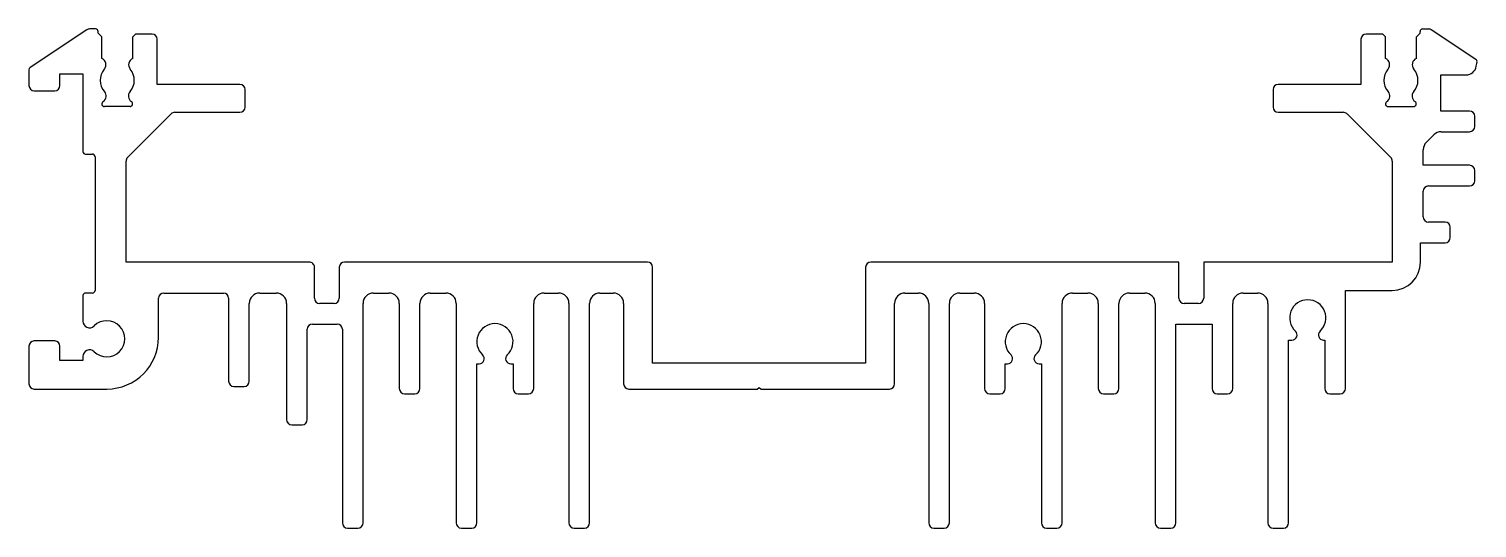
# Model space of a CAD drawing. Extents: x 1064 to 1205, y 538 to 586.
import ezdxf

# ---------------------------------------------------------------- set-up
doc = ezdxf.new("R2010")
doc.units = 0
doc.layers.get('0').update_dxf_attribs({"linetype": 'CONTINUOUS'})

msp = doc.modelspace()

# ---------------------------------------------------------------- linework, layer by layer
for p, q in [((1070.09, 586.2), (1064.6, 582.54)), ((1070.93, 586.28), (1070.37, 586.28)), ((1071.18, 585.88), (1071.18, 586.03)), ((1071.53, 585.53), (1071.18, 585.88)), ((1071.53, 583.42), (1071.53, 585.53)), ((1074.78, 585.78), (1074.53, 585.53)), ((1074.53, 583.42), (1074.53, 585.53)), ((1076.39, 585.78), (1074.78, 585.78)), ((1076.89, 580.91), (1076.89, 585.28)), ((1193.29, 585.28), (1193.29, 580.91)), ((1195.4, 585.78), (1193.79, 585.78)), ((1195.4, 585.78), (1195.65, 585.53)), ((1195.65, 583.42), (1195.65, 585.53)), ((1198.65, 585.53), (1199, 585.88)), ((1198.65, 583.42), (1198.65, 585.53)), ((1199, 585.88), (1199, 586.03)), ((1199.25, 586.28), (1199.82, 586.28)), ((1204.4, 583.33), (1200.09, 586.2)), ((1204.44, 582.67), (1204.51, 583.08)), ((1064.49, 582.33), (1064.49, 580.8)), ((1067.49, 580.8), (1067.49, 581.95)), ((1067.49, 581.95), (1069.71, 581.95)), ((1069.71, 581.95), (1069.71, 574.42)), ((1201.01, 581.84), (1203.45, 581.84)), ((1201.01, 578.34), (1201.01, 581.84)), ((1064.99, 580.3), (1066.99, 580.3)), ((1084.89, 580.91), (1076.89, 580.91)), ((1085.39, 578.72), (1085.39, 580.41)), ((1184.79, 580.41), (1184.79, 578.72)), ((1193.29, 580.91), (1185.29, 580.91)), ((1074.27, 578.78), (1071.79, 578.78)), ((1195.91, 578.78), (1198.39, 578.78)), ((1203.79, 578.34), (1201.01, 578.34)), ((1074.02, 573.84), (1078.25, 578.07)), ((1078.6, 578.22), (1084.89, 578.22)), ((1185.29, 578.22), (1191.58, 578.22)), ((1191.94, 578.07), (1196.16, 573.84)), ((1204.29, 576.84), (1204.29, 577.84)), ((1199.6, 575.31), (1200.34, 576.05)), ((1201.05, 576.34), (1203.79, 576.34)), ((1069.96, 574.17), (1070.63, 574.17)), ((1199.31, 573.09), (1199.31, 574.6)), ((1070.88, 573.92), (1070.88, 560.98)), ((1073.88, 563.72), (1073.88, 573.49)), ((1196.31, 573.49), (1196.31, 563.72)), ((1203.79, 573.09), (1199.31, 573.09)), ((1204.29, 571.59), (1204.29, 572.59)), ((1199.31, 568.09), (1199.31, 570.59)), ((1199.81, 571.09), (1203.79, 571.09)), ((1201.42, 567.59), (1199.81, 567.59)), ((1201.92, 566.09), (1201.92, 567.09)), ((1199.05, 565.59), (1201.42, 565.59)), ((1199.05, 563.73), (1199.05, 565.59)), ((1091.6, 563.72), (1073.88, 563.72)), ((1092.1, 560.22), (1092.1, 563.22)), ((1094.5, 563.22), (1094.5, 560.22)), ((1124.29, 563.72), (1095, 563.72)), ((1124.79, 560.72), (1124.79, 563.22)), ((1145.39, 563.22), (1145.39, 561.22)), ((1175.68, 563.72), (1145.89, 563.72)), ((1175.68, 560.22), (1175.68, 563.72)), ((1178.08, 563.72), (1178.08, 560.22)), ((1196.31, 563.72), (1178.08, 563.72)), ((1069.71, 560.48), (1069.71, 558)), ((1070.63, 560.73), (1069.96, 560.73)), ((1077.02, 556.44), (1077.02, 560.23)), ((1077.52, 560.73), (1083.3, 560.73)), ((1083.8, 560.23), (1083.8, 552.19)), ((1086.8, 560.73), (1088.4, 560.73)), ((1097.8, 560.73), (1099.3, 560.73)), ((1103.3, 560.73), (1104.8, 560.73)), ((1114.3, 560.73), (1115.7, 560.73)), ((1119.7, 560.73), (1120.99, 560.73)), ((1124.79, 553.94), (1124.79, 560.72)), ((1145.39, 561.22), (1145.39, 553.94)), ((1149.19, 560.73), (1150.49, 560.73)), ((1154.49, 560.73), (1155.89, 560.73)), ((1165.39, 560.73), (1166.89, 560.73)), ((1170.89, 560.73), (1172.39, 560.73)), ((1181.89, 560.73), (1183.29, 560.73)), ((1191.79, 560.98), (1196.3, 560.98)), ((1191.79, 551.48), (1191.79, 560.98)), ((1085.8, 552.19), (1085.8, 559.73)), ((1089.4, 559.73), (1089.4, 548.48)), ((1094, 559.72), (1092.6, 559.72)), ((1096.8, 538.48), (1096.8, 559.73)), ((1100.3, 559.73), (1100.3, 551.48)), ((1102.3, 551.48), (1102.3, 559.73)), ((1105.8, 559.73), (1105.8, 538.48)), ((1113.3, 551.48), (1113.3, 559.73)), ((1116.7, 559.73), (1116.7, 538.48)), ((1118.7, 538.48), (1118.7, 559.73)), ((1121.99, 559.73), (1121.99, 551.94)), ((1148.19, 551.94), (1148.19, 559.73)), ((1151.49, 559.73), (1151.49, 538.48)), ((1153.49, 538.48), (1153.49, 559.73)), ((1156.89, 559.73), (1156.89, 551.48)), ((1164.39, 538.48), (1164.39, 559.73)), ((1167.89, 559.73), (1167.89, 551.48)), ((1169.89, 551.48), (1169.89, 559.73)), ((1173.39, 559.73), (1173.39, 538.48)), ((1177.58, 559.72), (1176.18, 559.72)), ((1180.89, 551.48), (1180.89, 559.73)), ((1184.29, 559.73), (1184.29, 538.48)), ((1091.9, 557.72), (1094.3, 557.72)), ((1175.39, 557.72), (1178.89, 557.72)), ((1175.39, 538.48), (1175.39, 557.72)), ((1178.89, 557.72), (1178.89, 551.48)), ((1066.99, 556.09), (1064.99, 556.09)), ((1091.4, 548.48), (1091.4, 557.22)), ((1094.8, 557.22), (1094.8, 538.48)), ((1186.29, 556.17), (1186.61, 556.17)), ((1186.29, 538.48), (1186.29, 556.17)), ((1189.67, 556.17), (1189.79, 556.17)), ((1189.79, 556.17), (1189.79, 551.48)), ((1064.49, 555.59), (1064.49, 551.94)), ((1067.49, 554.19), (1067.49, 555.59)), ((1069.71, 554.59), (1069.71, 554.19)), ((1069.71, 554.19), (1067.49, 554.19)), ((1107.8, 538.48), (1107.8, 553.87)), ((1107.8, 553.87), (1108.02, 553.87)), ((1111.08, 553.87), (1111.3, 553.87)), ((1111.3, 553.87), (1111.3, 551.48)), ((1145.39, 553.94), (1124.79, 553.94)), ((1158.89, 551.48), (1158.89, 553.87)), ((1158.89, 553.87), (1159.11, 553.87)), ((1162.17, 553.87), (1162.39, 553.87)), ((1162.39, 553.87), (1162.39, 538.48)), ((1084.3, 551.69), (1085.3, 551.69)), ((1064.99, 551.44), (1072.02, 551.44)), ((1100.8, 550.98), (1101.8, 550.98)), ((1111.8, 550.98), (1112.8, 550.98)), ((1122.49, 551.44), (1134.89, 551.44)), ((1134.89, 551.44), (1135.09, 551.58)), ((1135.09, 551.58), (1135.29, 551.44)), ((1135.29, 551.44), (1147.69, 551.44)), ((1157.39, 550.98), (1158.39, 550.98)), ((1168.39, 550.98), (1169.39, 550.98)), ((1179.39, 550.98), (1180.39, 550.98)), ((1190.29, 550.98), (1191.29, 550.98)), ((1089.9, 547.98), (1090.9, 547.98)), ((1095.3, 537.98), (1096.3, 537.98)), ((1106.3, 537.98), (1107.3, 537.98)), ((1117.2, 537.98), (1118.2, 537.98)), ((1151.99, 537.98), (1152.99, 537.98)), ((1162.89, 537.98), (1163.89, 537.98)), ((1173.89, 537.98), (1174.89, 537.98)), ((1184.79, 537.98), (1185.79, 537.98))]:
    msp.add_line(p, q)
for centre, radius, start, end in [((1070.37, 585.78), 0.5, 90, 123.6901), ((1070.93, 586.03), 0.25, 0, 90), ((1076.39, 585.28), 0.5, 0, 90), ((1193.79, 585.28), 0.5, 90, 180), ((1199.25, 586.03), 0.25, 90, 180), ((1199.82, 585.78), 0.5, 56.3099, 90), ((1064.74, 582.33), 0.25, 123.6901, 180), ((1071.29, 582.82), 0.65, 319.2997, 67.9803), ((1074.78, 582.82), 0.65, 112.0197, 220.7003), ((1195.41, 582.82), 0.65, 319.2997, 67.9803), ((1198.89, 582.82), 0.65, 112.0197, 220.7003), ((1203.45, 582.84), 1, 270, 350.2171), ((1204.26, 583.12), 0.25, 350.2171, 56.3099), ((1073.03, 581.32), 1.65, 139.2997, 221.5658), ((1073.03, 581.32), 1.65, 318.4342, 40.7003), ((1197.15, 581.32), 1.65, 139.2997, 221.5658), ((1197.15, 581.32), 1.65, 318.4342, 40.7003), ((1064.99, 580.8), 0.5, 180, 270), ((1066.99, 580.8), 0.5, 270, 359.9999), ((1071.31, 579.8), 0.65, 302.268, 41.5658), ((1074.75, 579.8), 0.65, 138.4342, 237.732), ((1084.89, 580.41), 0.5, 0, 90), ((1185.29, 580.41), 0.5, 90, 180), ((1195.43, 579.8), 0.65, 302.268, 41.5658), ((1198.87, 579.8), 0.65, 138.4342, 237.732), ((1071.79, 579.03), 0.25, 122.268, 270), ((1074.27, 579.03), 0.25, 270, 57.732), ((1084.89, 578.72), 0.5, 270, 0), ((1185.29, 578.72), 0.5, 180, 270), ((1195.91, 579.03), 0.25, 122.268, 270), ((1198.39, 579.03), 0.25, 270, 57.732), ((1203.79, 577.84), 0.5, 0, 90), ((1078.6, 577.72), 0.5, 90, 135.0253), ((1191.58, 577.72), 0.5, 44.9747, 90), ((1201.05, 575.34), 1, 90, 135.0253), ((1203.79, 576.84), 0.5, 270, 0), ((1069.96, 574.42), 0.25, 180, 270), ((1070.63, 573.92), 0.25, 360, 90), ((1200.31, 574.6), 1, 135.0253, 180), ((1074.38, 573.49), 0.5, 135.0253, 180), ((1195.81, 573.49), 0.5, 0, 44.9747), ((1203.79, 572.59), 0.5, 360, 90), ((1203.79, 571.59), 0.5, 270, 0), ((1199.81, 570.59), 0.5, 90, 180), ((1199.81, 568.09), 0.5, 180, 270), ((1201.42, 567.09), 0.5, 0, 90), ((1201.42, 566.09), 0.5, 270, 0), ((1091.6, 563.22), 0.5, 0, 90.0004), ((1095, 563.22), 0.5, 90, 180), ((1124.29, 563.22), 0.5, 0, 90), ((1145.89, 563.22), 0.5, 90, 180), ((1196.3, 563.73), 2.75, 270, 0), ((1069.96, 560.48), 0.25, 90, 180), ((1070.63, 560.98), 0.25, 270, 360), ((1077.52, 560.23), 0.5, 90, 180), ((1083.3, 560.23), 0.5, 0, 90), ((1086.8, 559.73), 1, 90, 180), ((1088.4, 559.73), 1, 0, 90), ((1092.6, 560.22), 0.5, 180, 270), ((1094, 560.22), 0.5, 270, 0), ((1097.8, 559.73), 1, 90, 180), ((1099.3, 559.73), 1, 0, 90), ((1103.3, 559.73), 1, 90, 180), ((1104.8, 559.73), 1, 0, 90), ((1114.3, 559.73), 1, 90, 180), ((1115.7, 559.73), 1, 360, 90), ((1119.7, 559.73), 1, 90, 180), ((1120.99, 559.73), 1, 0, 90), ((1149.19, 559.73), 1, 90, 180), ((1150.49, 559.73), 1, 0, 90), ((1154.49, 559.73), 1, 90, 180), ((1155.89, 559.73), 1, 0, 90), ((1165.39, 559.73), 1, 90, 180), ((1166.89, 559.73), 1, 0.0002, 90), ((1170.89, 559.73), 1, 90, 180.0002), ((1172.39, 559.73), 1, 0, 90), ((1176.18, 560.22), 0.5, 180, 270), ((1177.58, 560.22), 0.5, 270, 0), ((1181.89, 559.73), 1, 90, 179.9999), ((1183.29, 559.73), 1, 360, 90), ((1188.14, 558.32), 1.75, 312.8396, 227.1594), ((1070.35, 558), 0.641, 180, 314.4523), ((1072.02, 556.3), 1.75, 225.5477, 134.4523), ((1091.9, 557.22), 0.5, 90, 180), ((1094.3, 557.22), 0.5, 0, 90), ((1109.55, 556.02), 1.75, 312.8396, 227.1594), ((1160.64, 556.02), 1.75, 312.8396, 227.1594), ((1064.99, 555.59), 0.5, 90, 180), ((1066.99, 555.59), 0.5, 0, 90), ((1072.02, 556.44), 5, 270, 0), ((1186.61, 556.67), 0.5, 270, 47.164), ((1189.67, 556.67), 0.5, 132.8396, 270), ((1070.35, 554.59), 0.641, 45.5477, 180), ((1108.02, 554.37), 0.5, 270, 47.164), ((1111.08, 554.37), 0.5, 132.8396, 270), ((1159.11, 554.37), 0.5, 270, 47.164), ((1162.17, 554.37), 0.5, 132.8396, 270), ((1064.99, 551.94), 0.5, 180, 270), ((1084.3, 552.19), 0.5, 180, 270), ((1085.3, 552.19), 0.5, 270, 0), ((1122.49, 551.94), 0.5, 180, 270), ((1147.69, 551.94), 0.5, 270, 0), ((1100.8, 551.48), 0.5, 180, 270), ((1101.8, 551.48), 0.5, 270, 0), ((1111.8, 551.48), 0.5, 180, 270), ((1112.8, 551.48), 0.5, 270, 0), ((1157.39, 551.48), 0.5, 180, 270), ((1158.39, 551.48), 0.5, 270, 0), ((1168.39, 551.48), 0.5, 180, 270), ((1169.39, 551.48), 0.5, 270, 0), ((1179.39, 551.48), 0.5, 180, 270), ((1180.39, 551.48), 0.5, 270, 360), ((1190.29, 551.48), 0.5, 180, 270), ((1191.29, 551.48), 0.5, 270, 0), ((1089.9, 548.48), 0.5, 180, 270), ((1090.9, 548.48), 0.5, 270, 0), ((1095.3, 538.48), 0.5, 180, 270), ((1096.3, 538.48), 0.5, 270, 0), ((1106.3, 538.48), 0.5, 180, 270), ((1107.3, 538.48), 0.5, 270, 0), ((1117.2, 538.48), 0.5, 180, 270), ((1118.2, 538.48), 0.5, 270, 0), ((1151.99, 538.48), 0.5, 180, 270), ((1152.99, 538.48), 0.5, 270, 0), ((1162.89, 538.48), 0.5, 180, 270), ((1163.89, 538.48), 0.5, 270, 0), ((1173.89, 538.48), 0.5, 180, 270), ((1174.89, 538.48), 0.5, 270, 360), ((1184.79, 538.48), 0.5, 180, 270), ((1185.79, 538.48), 0.5, 270, 360)]:
    msp.add_arc(centre, radius, start, end)

doc.saveas('drawing.dxf')
